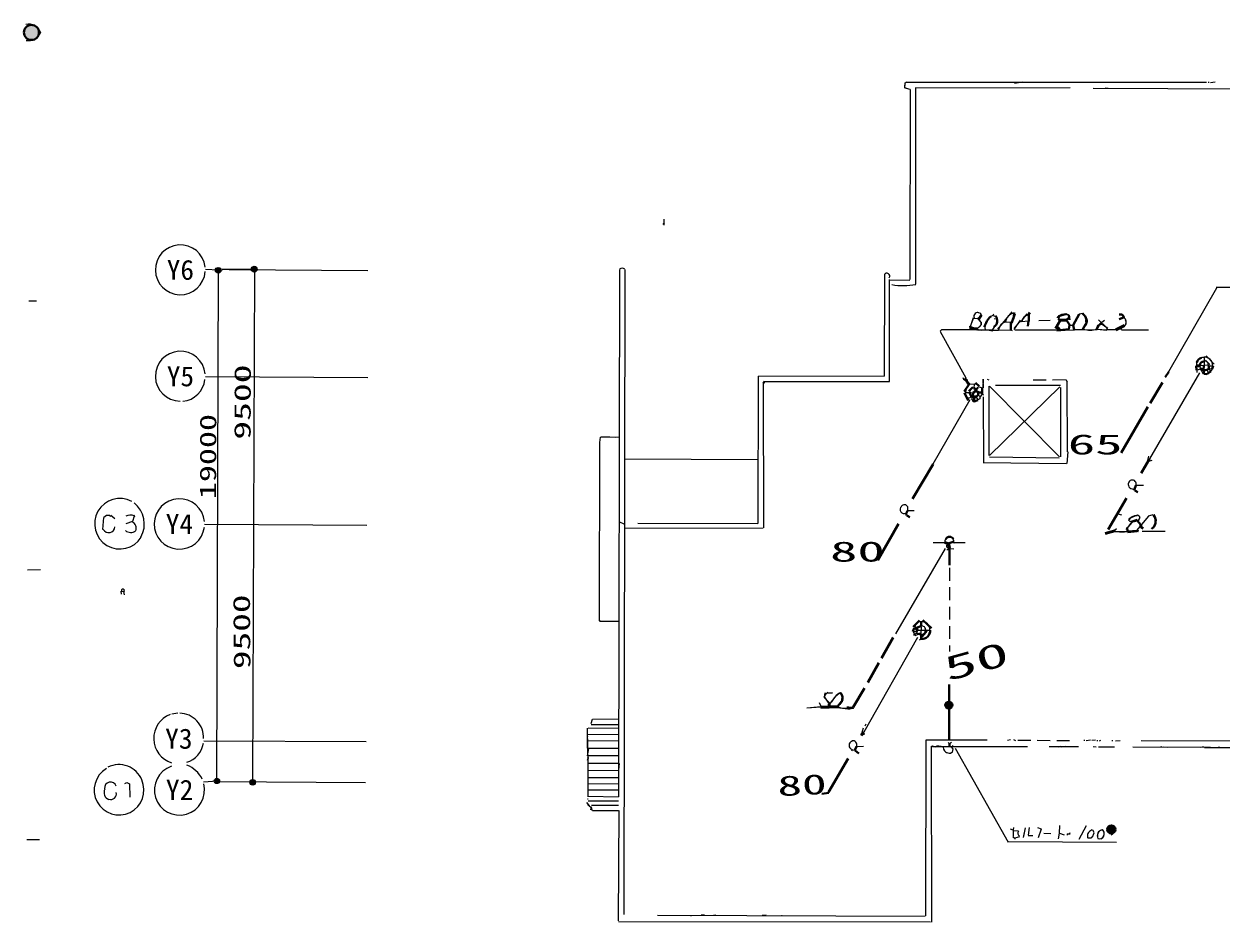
# Model space of a CAD drawing. Header units: millimetres. Extents: x -22015 to 140060, y -26591 to 87788.
# Drawn here: x -22015 to 22267, y -168 to 33033 of the extents above; entities that cross this region are included whole.
import ezdxf
from ezdxf.enums import TextEntityAlignment as Align

# ---------------------------------------------------------------- set-up
doc = ezdxf.new("R2010")
doc.units = ezdxf.units.MM
doc.linetypes.add('DASHED', pattern=[716.562987, 474.532405, -242.030582])
for name, color, linetype, lineweight in [('A_DASHED', 8, 'DASHED', 15), ('A_HATCH', 252, 'CONTINUOUS', 15), ('A_MED', 9, 'CONTINUOUS', 20), ('A_THIN', 8, 'CONTINUOUS', 15), ('AXIS', 1, 'CONTINUOUS', 15), ('AXIS_SYM', 1, 'CONTINUOUS', 20), ('AXIS_TEXT', 1, 'CONTINUOUS', 13), ('CHECK', 2, 'CONTINUOUS', 35), ('DIM', 3, 'CONTINUOUS', 15), ('DIM_TEXT', 3, 'CONTINUOUS', 13), ('FRAME', 8, 'CONTINUOUS', 90), ('P_DASHED', 200, 'DASHED', 25), ('P_NOMARK', 6, 'CONTINUOUS', 35), ('P_R', 5, 'CONTINUOUS', 40), ('P_R_MARK', 5, 'CONTINUOUS', 25), ('P_SIZE', 140, 'CONTINUOUS', 13), ('SYM', 4, 'CONTINUOUS', 25), ('TEXT_SHAPE', 7, 'CONTINUOUS', 30)]:
    doc.layers.add(name, color=color, linetype=linetype, lineweight=lineweight)
doc.styles.add('JP', font='msgothic.ttc')

msp = doc.modelspace()

# ---------------------------------------------------------------- hatches: boundary and pattern name
at = {"layer": 'DIM'}
h = msp.add_hatch(color=7, dxfattribs=at)
h.dxf.hatch_style = 1
edge = h.paths.add_edge_path()
edge.add_arc((-14833, 23926), 105, 0, 360)
h = msp.add_hatch(color=7, dxfattribs=at)
h.dxf.hatch_style = 1
edge = h.paths.add_edge_path()
edge.add_arc((-13503, 23966), 107, 0, 360)
h = msp.add_hatch(color=7, dxfattribs=at)
h.dxf.hatch_style = 1
edge = h.paths.add_edge_path()
edge.add_arc((-14883, 5049), 99.2, 0, 360)
h = msp.add_hatch(color=7, dxfattribs=at)
h.dxf.hatch_style = 1
edge = h.paths.add_edge_path()
edge.add_arc((-13562, 4997), 105, 0, 360)
at = {"layer": 'SYM'}
h = msp.add_hatch(color=7, dxfattribs=at)
h.dxf.hatch_style = 1
edge = h.paths.add_edge_path()
edge.add_arc((12168, 7854), 132, 0, 360)
at = {"layer": 'TEXT_SHAPE'}
h = msp.add_hatch(color=7, dxfattribs=at)
h.dxf.hatch_style = 1
edge = h.paths.add_edge_path()
edge.add_arc((-21738, 32718), 277, 0, 360)
h = msp.add_hatch(color=7, dxfattribs=at)
h.dxf.hatch_style = 1
edge = h.paths.add_edge_path()
edge.add_arc((18176, 3255), 149, 0, 360)

# ---------------------------------------------------------------- linework, layer by layer
at = {"layer": 'A_DASHED', "lineweight": 15}
for p, q in [((15286, 19876), (16489, 19883)), ((14723, 6557), (16671, 6538))]:
    msp.add_line(p, q, dxfattribs=at)
at = {"layer": 'A_HATCH', "lineweight": 20}
for p, q in [((-1047, 7134), (-52, 7135)), ((-47, 7329), (-996, 7319)), ((-43, 4302), (-1161, 4301)), ((-44, 4145), (-1039, 4144))]:
    msp.add_line(p, q, dxfattribs=at)
at = {"layer": 'A_HATCH', "lineweight": 15}
for p, q in [((-1180, 6774), (-36, 6764)), ((-1162, 7017), (-44, 7003)), ((-1181, 6255), (-50, 6259)), ((-1180, 6542), (-45, 6536)), ((-1169, 5986), (-39, 5984)), ((-1165, 5711), (-48, 5704)), ((-1158, 5440), (-49, 5445)), ((-1167, 5177), (-49, 5174)), ((-1160, 4944), (-42, 4948)), ((-1169, 4717), (-42, 4719)), ((-1161, 4483), (-43, 4466)), ((-1006, 3959), (-40, 3959))]:
    msp.add_line(p, q, dxfattribs=at)
at = {"layer": 'A_MED', "lineweight": 20}
for p, q in [((10542, 30827), (10527, 30676)), ((10540, 30673), (10730, 30622)), ((1635, 25819), (1631, 25598)), ((1632, 25768), (1632, 25667)), ((23470, 23287), (22055, 23291)), ((16486, 22321), (16623, 22251)), ((16515, 22312), (16600, 22274)), ((16985, 22317), (17104, 22337)), ((16985, 22317), (17104, 22337)), ((17122, 22336), (17273, 22110)), ((11899, 21728), (11848, 21677)), ((12954, 21725), (11903, 21724)), ((16155, 21715), (14614, 21709)), ((15496, 22071), (15920, 22081)), ((16611, 21730), (16798, 21713)), ((16630, 21897), (16766, 21897)), ((16799, 21720), (17647, 21737)), ((17138, 21729), (16799, 21728)), ((17816, 21983), (17612, 21780)), ((17646, 21748), (18002, 21725)), ((17647, 21754), (18000, 21716)), ((17698, 22100), (17980, 21825)), ((17805, 21962), (18042, 21788)), ((17927, 22076), (17827, 21990)), ((18556, 21727), (19544, 21719)), ((5335, 14409), (5321, 19741)), ((16498, 19891), (16543, 19804)), ((12942, 19142), (11583, 16761)), ((-713, 17762), (-743, 17556)), ((-742, 17556), (-753, 11003)), ((18821, 14737), (18821, 14669)), ((19131, 14879), (18826, 14744)), ((19118, 14312), (19560, 14837)), ((19233, 14829), (19136, 14876)), ((19181, 14655), (19239, 14819)), ((19280, 14513), (19559, 14838)), ((19554, 14852), (19723, 14899)), ((19554, 14852), (19723, 14899)), ((18366, 14370), (18298, 14302)), ((18302, 14264), (18777, 14264)), ((18932, 14603), (18707, 14340)), ((18924, 14610), (18770, 14413)), ((19319, 14281), (20166, 14282)), ((12036, 13640), (10193, 10490)), ((-769, 10999), (-719, 10948)), ((7638, 8296), (7550, 8145)), ((7584, 8300), (7561, 8123)), ((7568, 8144), (7750, 7888)), ((7569, 8125), (7778, 7917)), ((7867, 8300), (7654, 8278)), ((7867, 8297), (7663, 8288)), ((7756, 7879), (8001, 8190)), ((7998, 8194), (8147, 8313)), ((7442, 7778), (6917, 7737)), ((7442, 7782), (6918, 7736)), ((7372, 7952), (7454, 7790)), ((7374, 7953), (7447, 7786)), ((8047, 7769), (8436, 7717)), ((-1185, 6256), (-1183, 6999)), ((-1154, 6251), (-1202, 5978)), ((12198, 6307), (11961, 6299)), ((12197, 6317), (12282, 6299)), ((-1170, 5715), (-1174, 4465)), ((-1218, 4254), (-1094, 4090)), ((-1072, 4121), (-1018, 3955)), ((15678, 3117), (15933, 3108)), ((17240, 3383), (16970, 2884)), ((18370, 2769), (14373, 2794))]:
    msp.add_line(p, q, dxfattribs=at)
for centre, radius, start, end in [((10500, 25996), 2635, 260.5043, 279.7259), ((18539, 22016), 187, 312.9664, 61.7601), ((17384, 22564), 852, 253.2601, 287.7524), ((18592, 21999), 137, 285.4225, 39.1369), ((-18467, 14558), 934, 62.05, 327.5012), ((-18563, 14544), 997, 331.1371, 51.8428), ((19104, 14522), 332, 85.0572, 151.8901), ((19139, 14780), 91.4, 267.1507, 93.0528), ((18554, 15159), 905, 253.7519, 284.2474), ((8633, 7548), 903, 122.3844, 152.2337), ((8315, 8303), 571, 242.3201, 282.9159), ((12198, 6202), 126, 240.0931, 49.8829), ((-18501, 4736), 917, 22.6454, 116.6188)]:
    msp.add_arc(centre, radius, start, end, dxfattribs=at)
at = {"layer": 'A_THIN', "lineweight": 15}
for p, q in [((10526, 30679), (10640, 30651)), ((10538, 30861), (10527, 30692)), ((10606, 30881), (10544, 30830)), ((21687, 30865), (10608, 30869)), ((10734, 30607), (10732, 23581)), ((16656, 30674), (10930, 30663)), ((10937, 30654), (10934, 23412)), ((14597, 30843), (14886, 30890)), ((17503, 30663), (23025, 30631)), ((17945, 30677), (18063, 30656)), ((21772, 30888), (21772, 30854)), ((22009, 30875), (21839, 30861)), ((1628, 25653), (1597, 25616)), ((1629, 25664), (1646, 25647)), ((-15309, 23963), (-14822, 23941)), ((-14891, 5048), (-14822, 23928)), ((-13788, 23953), (-13653, 23945)), ((-13556, 5015), (-13488, 23946)), ((-3, 23959), (-37, 4466)), ((189, 23959), (159, 108)), ((9789, 23765), (9780, 20016)), ((9975, 19813), (9976, 23580)), ((9982, 23569), (10723, 23567)), ((22060, 23268), (20294, 20177)), ((17992, 21832), (18005, 21730)), ((18341, 21730), (18002, 21729)), ((18559, 21753), (18003, 21718)), ((11846, 21669), (12793, 19953)), ((5126, 14568), (5130, 20006)), ((9775, 19996), (5139, 20013)), ((21429, 20136), (19590, 16951)), ((5359, 19810), (9979, 19814)), ((13653, 19645), (13647, 17080)), ((13673, 17076), (16267, 19618)), ((13674, 19648), (16255, 17033)), ((13896, 19685), (16302, 19684)), ((16297, 19595), (16296, 17028)), ((16532, 19802), (16542, 17218)), ((13440, 19242), (13454, 16827)), ((-713, 17761), (-726, 17660)), ((-21, 17746), (-695, 17764)), ((-136, 17750), (-695, 17763)), ((171, 16950), (5117, 16934)), ((13668, 17029), (16249, 16988)), ((16563, 17217), (16529, 16783)), ((16514, 16769), (13436, 16806)), ((-5, 14633), (151, 14549)), ((18414, 14917), (18556, 14882)), ((18829, 14670), (18915, 14622)), ((5309, 14390), (203, 14380)), ((668, 14579), (5111, 14565)), ((-18429, 12065), (-18417, 11947)), ((-18415, 12061), (-18330, 12047)), ((-18333, 12050), (-18313, 11932)), ((-715, 10951), (-37, 10954)), ((11010, 10350), (9024, 6854)), ((-16324, 7559), (-16546, 7522)), ((-1008, 7324), (-1064, 7156)), ((-1204, 6710), (-1186, 6677)), ((-1195, 6914), (-1178, 5716)), ((11315, 6555), (11307, 61)), ((13588, 6555), (11317, 6558)), ((11568, 6339), (11499, 6291)), ((11518, 6285), (11525, -168)), ((11553, 6350), (11638, 6317)), ((11571, 6324), (15078, 6321)), ((12143, 6467), (12194, 6416)), ((12264, 6474), (12196, 6422)), ((12315, 6354), (12279, 6305)), ((12400, 6255), (14363, 2785)), ((14453, 6566), (14335, 6544)), ((14554, 6575), (14639, 6543)), ((14807, 6321), (14840, 6321)), ((16958, 6313), (15874, 6307)), ((16281, 6319), (16213, 6302)), ((16484, 6324), (16332, 6302)), ((17162, 6560), (17196, 6560)), ((17400, 6550), (17247, 6535)), ((17586, 6559), (17450, 6539)), ((17501, 6319), (17620, 6310)), ((17636, 6544), (17670, 6544)), ((17703, 6307), (18296, 6305)), ((17773, 6540), (17722, 6523)), ((18195, 6544), (18229, 6544)), ((18332, 6532), (18500, 6545)), ((18974, 6311), (21837, 6293)), ((23802, 6517), (19279, 6532)), ((20040, 6311), (19991, 6291)), ((20092, 6313), (20244, 6292)), ((21584, 6304), (21481, 6290)), ((21616, 6290), (26982, 6282)), ((22175, 6297), (22074, 6277)), ((-1204, 5916), (-1171, 5898)), ((-1164, 5899), (-1198, 5798)), ((-1170, 5901), (-1136, 5901)), ((-22, 5698), (-40, 5445)), ((-1193, 4228), (-1159, 4160)), ((-1191, 4392), (-1157, 4392)), ((-1158, 4161), (-1124, 4161)), ((-1158, 4161), (-1158, 4127)), ((-1060, 4044), (-1077, 3976)), ((-1076, 4075), (-1058, 4042)), ((-1022, 4058), (-1055, 4040)), ((-30, 3959), (-57, -128)), ((1405, 92), (11299, 44)), ((2625, 77), (2659, 77)), ((3015, 94), (3133, 94)), ((3557, 92), (3473, 75)), ((5420, 83), (5267, 72)), ((5979, 80), (6013, 80)), ((-39, -143), (11497, -165))]:
    msp.add_line(p, q, dxfattribs=at)
for centre, radius, start, end in [((94, 23864), 137, 45.539, 134.3448), ((9876, 23709), 109, 328.8694, 146.0955), ((-18358, 12088), 54.7, 306.9309, 200.2959), ((11801, 5956), 380, 65.2007, 114.1329), ((-18502, 4712), 921, 120.5487, 23.9995)]:
    msp.add_arc(centre, radius, start, end, dxfattribs=at)
at = {"layer": 'AXIS', "lineweight": 15}
for p, q in [((-14433, 23953), (-9300, 23918)), ((-15311, 19998), (-9311, 19959)), ((-15341, 14539), (-9344, 14505)), ((-15364, 6526), (-9367, 6511)), ((-14877, 5030), (-9388, 4991))]:
    msp.add_line(p, q, dxfattribs=at)
at = {"layer": 'AXIS_SYM', "lineweight": 15}
for centre, radius, start, end in [((-16236, 23945), 922, 6.3658, 355.7157), ((-16225, 19981), 902, 275.3641, 354.2532), ((-16280, 6651), 902, 357.6579, 88.6152), ((-16277, 6620), 943, 110.8528, 252.7281), ((-16268, 6593), 897, 287.7474, 350.4957), ((-16357, 4664), 1033, 25.4606, 69.452)]:
    msp.add_arc(centre, radius, start, end, dxfattribs=at)
at = {"layer": 'AXIS_SYM', "lineweight": 20}
for centre, radius, start, end in [((-16236, 20012), 922, 5.0761, 269.6024), ((-16272, 14548), 932, 5.464, 352.9085), ((-16267, 4711), 927, 108.783, 14.6638)]:
    msp.add_arc(centre, radius, start, end, dxfattribs=at)
at = {"layer": 'CHECK', "lineweight": 30}
for p, q in [((20299, 20175), (20165, 19975)), ((5352, 19813), (5303, 19744))]:
    msp.add_line(p, q, dxfattribs=at)
at = {"layer": 'CHECK', "lineweight": 40}
for p, q in [((10115, 10351), (9674, 9581)), ((9580, 9415), (9170, 8682))]:
    msp.add_line(p, q, dxfattribs=at)
at = {"layer": 'DIM', "lineweight": 15}
for p, q in [((-14500, 23960), (-14823, 23935)), ((-13485, 23961), (-14686, 23951))]:
    msp.add_line(p, q, dxfattribs=at)
at = {"layer": 'DIM', "lineweight": 20}
msp.add_line((-14876, 5039), (-15384, 5009), dxfattribs=at)
at = {"layer": 'DIM'}
for centre, radius in [((-14833, 23926), 105), ((-13503, 23966), 107), ((-14883, 5049), 99.2), ((-13562, 4997), 105)]:
    msp.add_circle(centre, radius, dxfattribs=at)
at = {"layer": 'FRAME', "lineweight": 15}
for p, q in [((-21839, 22801), (-21551, 22799)), ((-21885, 12857), (-21410, 12864)), ((-21913, 2878), (-21439, 2885))]:
    msp.add_line(p, q, dxfattribs=at)
at = {"layer": 'P_DASHED', "lineweight": 20}
msp.add_line((12192, 12924), (12192, 9832), dxfattribs=at)
at = {"layer": 'P_NOMARK', "lineweight": 30}
for p, q in [((20060, 19773), (19615, 19015)), ((18534, 17182), (19529, 18880)), ((12180, 6565), (12181, 8616))]:
    msp.add_line(p, q, dxfattribs=at)
at = {"layer": 'P_R', "lineweight": 40}
for p, q in [((11586, 16760), (10823, 15480)), ((18734, 15497), (18055, 14340)), ((10309, 14559), (9543, 13210)), ((18304, 14290), (17949, 14201)), ((8454, 5882), (7716, 4631))]:
    msp.add_line(p, q, dxfattribs=at)
at = {"layer": 'P_R', "lineweight": 30}
msp.add_line((7729, 4604), (7475, 4574), dxfattribs=at)
at = {"layer": 'P_R_MARK', "lineweight": 40}
for p, q in [((19589, 16951), (19278, 16424)), ((19522, 16843), (19279, 16424)), ((9025, 6852), (8923, 6745))]:
    msp.add_line(p, q, dxfattribs=at)
at = {"layer": 'P_R_MARK', "lineweight": 15}
for p, q in [((19552, 17055), (19502, 16852)), ((19667, 16895), (19516, 16839)), ((9098, 7145), (9064, 7077)), ((9001, 6996), (8932, 6759))]:
    msp.add_line(p, q, dxfattribs=at)
at = {"layer": 'P_R_MARK', "lineweight": 30}
for p, q in [((19084, 15971), (19033, 15836)), ((19034, 15835), (19039, 15784)), ((19039, 15782), (19156, 15721)), ((10637, 15038), (10593, 14933)), ((10593, 14931), (10609, 14863)), ((10614, 14866), (10731, 14797)), ((8760, 6323), (8695, 6186)), ((8701, 6172), (8840, 6059))]:
    msp.add_line(p, q, dxfattribs=at)
at = {"layer": 'P_R_MARK', "lineweight": 20}
for p, q in [((19358, 15975), (19086, 15968)), ((10647, 15043), (10884, 15047)), ((8912, 6755), (8946, 6755)), ((9049, 6769), (8947, 6751)), ((8590, 6201), (8708, 6185)), ((8775, 6321), (9012, 6332)), ((8592, 6196), (8576, 6145))]:
    msp.add_line(p, q, dxfattribs=at)
for centre, radius, start, end in [((18985, 16031), 191, 172.5346, 284.4433), ((18950, 16031), 140, 336.2285, 170.6454), ((10521, 15085), 151, 131.823, 296.1856), ((10525, 15126), 135, 322.7953, 145.1067), ((8643, 6365), 163, 107.6993, 252.233), ((8615, 6382), 155, 337.6628, 99.7757)]:
    msp.add_arc(centre, radius, start, end, dxfattribs=at)
at = {"layer": 'SYM', "lineweight": 15}
for p, q in [((-21776, 33033), (-21947, 33009)), ((-21439, 32789), (-21405, 32721)), ((-21930, 32415), (-21777, 32416)), ((-21404, 32723), (-21442, 32640)), ((21759, 20419), (21606, 20405)), ((12691, 19967), (12707, 19899)), ((21473, 20270), (21335, 20228)), ((21488, 20254), (21571, 20102)), ((21705, 20245), (21753, 20142)), ((21774, 20279), (21841, 20194)), ((21776, 20301), (21894, 20281)), ((12710, 19898), (12827, 19829)), ((12848, 19883), (12828, 19833)), ((13265, 19618), (13231, 19584)), ((13434, 19900), (13424, 19579)), ((13591, 19897), (13642, 19881)), ((12947, 19414), (13066, 19401)), ((13044, 19244), (13009, 19177)), ((13012, 19173), (13066, 19091)), ((13252, 19326), (13319, 19259)), ((13399, 19364), (13326, 19254)), ((13403, 19358), (13452, 19323)), ((11593, 13869), (12016, 13869)), ((12355, 13869), (12778, 13864)), ((10855, 10574), (10990, 10574)), ((11064, 10477), (10911, 10409))]:
    msp.add_line(p, q, dxfattribs=at)
at = {"layer": 'SYM', "lineweight": 30}
for p, q in [((21315, 20398), (21328, 20229)), ((21593, 20398), (21578, 20263)), ((21776, 20398), (21776, 20297)), ((21935, 20397), (21902, 20278)), ((12761, 19936), (12905, 19701)), ((21707, 20091), (21588, 20103)), ((21609, 20229), (21596, 20110)), ((21707, 20250), (21605, 20233)), ((21773, 20285), (21706, 20250)), ((21762, 20141), (21711, 20090)), ((21851, 20179), (21763, 20135)), ((12923, 19717), (12737, 19440)), ((12825, 19828), (12933, 19716)), ((13060, 19607), (12905, 19453)), ((13157, 19760), (13295, 19639)), ((13235, 19580), (13167, 19512)), ((13405, 19580), (13404, 19411)), ((12744, 19391), (12889, 19107)), ((12937, 19406), (12993, 19274)), ((13069, 19393), (13053, 19275)), ((13065, 19090), (13099, 19090)), ((13099, 19242), (13099, 19090)), ((13239, 19126), (13101, 19081)), ((13250, 19328), (13167, 19241)), ((13252, 19411), (13404, 19411)), ((13252, 19411), (13252, 19326)), ((13404, 19411), (13404, 19360)), ((12335, 13882), (12148, 13830)), ((12341, 13868), (12323, 13835)), ((12194, 13633), (12192, 13025)), ((10890, 10699), (10844, 10578)), ((11086, 10980), (10856, 10740)), ((11139, 10772), (10968, 10707)), ((11144, 10929), (11143, 10777)), ((11202, 10990), (11531, 10700)), ((10905, 10473), (10905, 10422)), ((10990, 10625), (10990, 10574)), ((11058, 10490), (11109, 10490)), ((11142, 10439), (11142, 10287)), ((11354, 10593), (11189, 10382))]:
    msp.add_line(p, q, dxfattribs=at)
at = {"layer": 'SYM', "lineweight": 40}
for p, q in [((21318, 20398), (21420, 20398)), ((21453, 20418), (21419, 20400)), ((21762, 20418), (21779, 20401)), ((21472, 20283), (21505, 20265)), ((21504, 20263), (21572, 20263)), ((21572, 20263), (21606, 20229)), ((13102, 19566), (13169, 19514)), ((13167, 19512), (13167, 19461)), ((12997, 19275), (13048, 19275)), ((13048, 19275), (13048, 19242)), ((13048, 19242), (13099, 19242)), ((13165, 19464), (13067, 19391)), ((13099, 19242), (13167, 19242)), ((13171, 19468), (13257, 19420)), ((12016, 13869), (12137, 13827)), ((12160, 13820), (12193, 13668)), ((12185, 13667), (12185, 13633)), ((12185, 13633), (12185, 13599)), ((10906, 10693), (10974, 10693)), ((10978, 10694), (10994, 10626)), ((11105, 10487), (11141, 10438))]:
    msp.add_line(p, q, dxfattribs=at)
at = {"layer": 'SYM', "lineweight": 20}
for p, q in [((21428, 20401), (21470, 20280)), ((21454, 20419), (21590, 20404)), ((21607, 20550), (21606, 20398)), ((21607, 20702), (21607, 20567)), ((21654, 20605), (21810, 20449)), ((21674, 20767), (21981, 20454)), ((21776, 20398), (21928, 20399)), ((21335, 20229), (21335, 20145)), ((21903, 20275), (21853, 20190)), ((12931, 19721), (13117, 19729)), ((13111, 19715), (13096, 19563)), ((13286, 19613), (13405, 19581)), ((13429, 19901), (13434, 19580)), ((12778, 19410), (12947, 19410)), ((13066, 19088), (13032, 19070)), ((13171, 19245), (13239, 19144)), ((13315, 19171), (13235, 19139)), ((13320, 19259), (13316, 19174)), ((11593, 13869), (12016, 13869)), ((12347, 13866), (12778, 13865)), ((12100, 13599), (12185, 13599)), ((12185, 13636), (12355, 13623)), ((12188, 13599), (12194, 13025)), ((11143, 10760), (11143, 10625)), ((10848, 10571), (10894, 10468)), ((10990, 10508), (10906, 10472)), ((10990, 10625), (11143, 10625)), ((10990, 10574), (10990, 10507)), ((10991, 10510), (11059, 10494)), ((11141, 10289), (11073, 10255)), ((11150, 10624), (11122, 10487)), ((11143, 10625), (11312, 10625)), ((11312, 10625), (11465, 10626))]:
    msp.add_line(p, q, dxfattribs=at)
at = {"layer": 'SYM'}
msp.add_circle((12168, 7854), 132, dxfattribs=at)
at = {"layer": 'SYM', "lineweight": 20}
for centre, radius, start, end in [((21577, 20444), 259, 83.3792, 189.9849), ((21613, 20408), 309, 358.2653, 91.0529), ((21636, 20441), 124, 348.324, 103.1504), ((13141, 19408), 360, 124.4963, 179.6532), ((13070, 19446), 120, 75.7668, 195.8892), ((13166, 19584), 130, 13.9277, 110.2742), ((12894, 19334), 122, 146.8671, 330.3372), ((12189, 13905), 166, 347.8808, 191.8078), ((12152, 13733), 72.3, 101.7434, 296.1161), ((11126, 10713), 218, 85.3308, 185.1837), ((11183, 10643), 286, 356.5107, 97.7194), ((11171, 10635), 143, 356.035, 101.1637), ((12174, 6290), 210, 176.7844, 257.7723), ((12174, 6298), 217, 206.359, 310.8162)]:
    msp.add_arc(centre, radius, start, end, dxfattribs=at)
at = {"layer": 'SYM', "lineweight": 30}
for centre, radius, start, end in [((21546, 20482), 213, 101.3486, 170.7452), ((21578, 20425), 126, 77.2504, 184.4095), ((12196, 13915), 159, 26.9678, 153.478), ((11178, 10596), 299, 263.4113, 5.8087), ((11173, 10586), 138, 258.2761, 15.8961), ((11180, 10601), 301, 278.9632, 341.717)]:
    msp.add_arc(centre, radius, start, end, dxfattribs=at)
at = {"layer": 'TEXT_SHAPE', "lineweight": 20}
for p, q in [((13072, 22169), (12928, 21768)), ((13077, 22169), (12958, 21848)), ((13090, 22158), (13243, 22143)), ((13317, 22355), (13378, 22286)), ((13815, 22301), (13799, 22250)), ((13804, 22255), (13906, 22221)), ((13907, 22217), (13958, 22133)), ((13977, 21747), (14513, 22388)), ((15047, 22312), (14847, 22051)), ((12970, 21846), (12919, 21830)), ((13365, 21906), (13219, 21764)), ((13225, 21725), (13513, 21725)), ((13233, 22138), (13356, 22012)), ((13358, 22012), (13362, 21911)), ((13513, 21723), (13801, 21720)), ((13515, 21742), (13793, 21686)), ((13944, 21978), (13787, 21734)), ((13801, 21711), (14004, 21715)), ((13956, 22131), (13948, 21979)), ((14004, 21724), (14461, 21717)), ((14259, 22015), (14480, 22008)), ((14481, 21996), (14457, 21726)), ((14460, 21722), (14511, 21706)), ((14806, 22077), (14577, 21738)), ((14769, 22007), (14589, 21787)), ((14868, 22034), (14767, 22010)), ((15106, 22045), (14870, 22019)), ((-19077, 14787), (-19109, 14348)), ((-18800, 14869), (-18651, 14747)), ((-18003, 14643), (-18254, 14549)), ((-17943, 14836), (-18005, 14636)), ((-18283, 4958), (-18215, 4992)), ((-18213, 4993), (-18115, 4946)), ((-18117, 4939), (-18096, 4449)), ((14436, 3284), (14539, 3237)), ((14544, 3247), (14543, 3213)), ((14543, 3213), (14543, 2993)), ((14544, 3216), (14742, 3208)), ((14989, 3317), (14922, 2959)), ((15445, 3324), (15582, 3280)), ((15585, 3262), (15470, 2939)), ((16247, 3115), (16206, 2910)), ((16263, 3400), (16252, 3113)), ((16256, 3119), (16427, 3055)), ((14538, 2987), (14605, 2936)), ((14778, 2979), (14613, 2933)), ((17422, 2930), (17321, 2930)), ((17502, 3030), (17422, 2934))]:
    msp.add_line(p, q, dxfattribs=at)
at = {"layer": 'TEXT_SHAPE', "lineweight": 30}
for p, q in [((13380, 22278), (13276, 22121)), ((14614, 22321), (14497, 21994)), ((14597, 22369), (14579, 22336)), ((15158, 22368), (15104, 22268)), ((15120, 22267), (15120, 22048)), ((16256, 22081), (16204, 22148)), ((16227, 22226), (16479, 22307)), ((16607, 22169), (16506, 22090)), ((16604, 22269), (16627, 22098)), ((16615, 22235), (16611, 22167)), ((16760, 21900), (16990, 22301)), ((16764, 21898), (16988, 22302)), ((18630, 22186), (18461, 22118)), ((12966, 21828), (13219, 21742)), ((14462, 22000), (14461, 21726)), ((15109, 22047), (15086, 21862)), ((16288, 22064), (16106, 21775)), ((16159, 21699), (16613, 21739)), ((16272, 22076), (16167, 21860)), ((16259, 21708), (16613, 21745)), ((16512, 22083), (16639, 21903)), ((16624, 21898), (16609, 21745)), ((16765, 21897), (16803, 21729)), ((17264, 22012), (17126, 21752)), ((-17914, 14853), (-17947, 14835)), ((19129, 14699), (18910, 14629)), ((19130, 14682), (18912, 14624)), ((19135, 14671), (19267, 14517)), ((18758, 14415), (18774, 14281)), ((19133, 14289), (18777, 14267)), ((19134, 14284), (18779, 14251)), ((19131, 14294), (19182, 14278)), ((8252, 8044), (8054, 7799)), ((8441, 7802), (8441, 7751)), ((8644, 7748), (8441, 7750)), ((8647, 7758), (8450, 7712)), ((12198, 6420), (12198, 6319))]:
    msp.add_line(p, q, dxfattribs=at)
at = {"layer": 'TEXT_SHAPE', "lineweight": 15}
for p, q in [((13853, 22148), (13853, 22114)), ((14004, 21716), (14461, 21720)), ((-18847, 14854), (-18813, 14854)), ((-18847, 14842), (-18813, 14842)), ((14564, 3331), (14549, 3246)), ((14988, 3314), (14925, 3012)), ((15143, 3331), (15097, 3046)), ((16642, 3132), (16624, 3098)), ((14610, 2943), (14610, 2892)), ((15107, 3028), (15271, 3026)), ((16542, 3097), (16627, 3097)), ((16542, 3097), (16542, 3046)), ((16627, 3097), (16627, 3063)), ((18220, 3080), (18171, 3044))]:
    msp.add_line(p, q, dxfattribs=at)
at = {"layer": 'TEXT_SHAPE', "lineweight": 40}
for p, q in [((16204, 22151), (16227, 22218)), ((12954, 21758), (13225, 21759)), ((16154, 21857), (16253, 21724)), ((16258, 22082), (16512, 22083)), ((17258, 22100), (17257, 22016)), ((18663, 21883), (18342, 21726)), ((19267, 14448), (19350, 14379)), ((19269, 14518), (19268, 14450)), ((9046, 8482), (8637, 7773)), ((9046, 8482), (8637, 7773)), ((7644, 8305), (7660, 8288)), ((7747, 7787), (7442, 7771)), ((8051, 7785), (7442, 7767)), ((7747, 7886), (7747, 7801)), ((7747, 7788), (8051, 7788))]:
    msp.add_line(p, q, dxfattribs=at)
at = {"layer": 'TEXT_SHAPE'}
for centre, radius in [((-21738, 32718), 277), ((18176, 3255), 149)]:
    msp.add_circle(centre, radius, dxfattribs=at)
at = {"layer": 'TEXT_SHAPE', "lineweight": 20}
for centre, radius, start, end in [((13225, 22230), 131, 54.3171, 206.1904), ((13222, 22239), 124, 51.1224, 166.9458), ((13259, 22268), 106, 262.5568, 57.3883), ((14005, 21801), 500, 114.3637, 188.7626), ((14657, 21950), 402, 101.0741, 171.0634), ((15137, 22004), 267, 96.5116, 174.3241), ((13237, 21955), 129, 296.4894, 55.89), ((14394, 21642), 399, 109.9841, 167.9532), ((-18899, 14672), 195, 73.7952, 144.9324), ((-18116, 14392), 251, 337.3641, 64.592), ((-18885, 14452), 225, 207.1514, 359.0569), ((-18073, 14539), 305, 230.6418, 307.3498), ((-18815, 4788), 222, 16.2833, 188.7346), ((-18768, 4621), 287, 154.6304, 247.1437), ((-18815, 4578), 217, 253.9667, 9.93), ((14827, 3112), 109, 135.5074, 245.8346), ((17509, 3017), 218, 107.697, 203.7511), ((17425, 3131), 110, 307.3704, 81.4279), ((17893, 3013), 237, 101.0318, 203.8257), ((17865, 3033), 206, 90.4397, 190.0242), ((17725, 3100), 191, 255.2265, 50.8698), ((17703, 3102), 210, 295.9218, 39.2753)]:
    msp.add_arc(centre, radius, start, end, dxfattribs=at)
at = {"layer": 'TEXT_SHAPE', "lineweight": 30}
for centre, radius, start, end in [((14181, 21684), 705, 131.1377, 168.2819), ((13682, 22061), 274, 303.0376, 39.9106), ((14065, 22297), 515, 323.9814, 4.1134), ((16485, 21892), 407, 86.1405, 133.577), ((16952, 22060), 306, 315.8919, 59.836), ((18513, 22180), 118, 2.827, 112.8775), ((17933, 21698), 294, 112.2002, 170.4624), ((19468, 14657), 347, 304.6861, 41.2699), ((19393, 14653), 418, 322.7761, 34.678), ((7962, 8110), 280, 307.966, 45.0634), ((8013, 8125), 229, 342.7263, 51.53)]:
    msp.add_arc(centre, radius, start, end, dxfattribs=at)
at = {"layer": 'TEXT_SHAPE', "lineweight": 15}
for centre, radius, start, end in [((13389, 22090), 374, 243.6351, 288.6881), ((-18088, 14535), 340, 65.3277, 118.7677)]:
    msp.add_arc(centre, radius, start, end, dxfattribs=at)

# ---------------------------------------------------------------- texts
at = {"layer": 'AXIS_TEXT', "style": 'JP'}
for s, height, p in [('Y6', 738.7, (-16233, 23943)), ('Y5', 739.5, (-16231, 20007)), ('Y4', 745.8, (-16269, 14545)), ('Y3', 747.1, (-16291, 6612)), ('Y2', 747.5, (-16262, 4719))]:
    msp.add_text(s, height=height, dxfattribs=at).set_placement(p, align=Align.MIDDLE_CENTER)
at = {"layer": 'DIM_TEXT', "style": 'JP'}
for s, height, rotation, width, p in [('9500', 609.9, 89.8345, 1.675695, (-13638, 17663)), ('19000', 609.9, 89.8345, 1.517819, (-14915, 15465)), ('9500', 626.8, 90.4524, 1.616799, (-13643, 9186))]:
    msp.add_text(s, height=height, rotation=rotation, dxfattribs=dict(at, width=width)).set_placement(p)
at = {"layer": 'P_SIZE', "style": 'JP'}
for s, height, rotation, width, p in [('65', 743.2, 0.0539, 2, (16566, 17117)), ('80', 743.2, 0.0539, 2, (7779, 13156)), ('50', 894.6, 15.4181, 2, (12125, 8728)), ('80', 743.1, 2.7718, 1.801295, (5849, 4483))]:
    msp.add_text(s, height=height, rotation=rotation, dxfattribs=dict(at, width=width)).set_placement(p)

doc.saveas('drawing.dxf')
